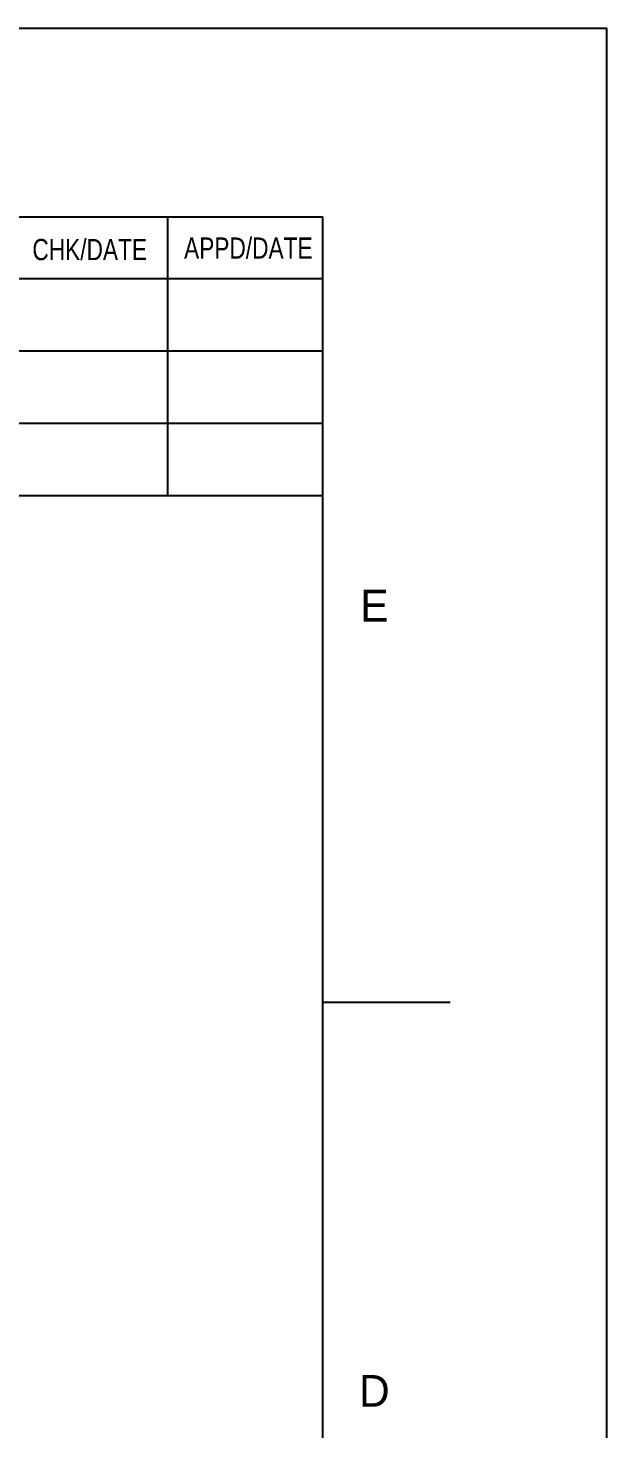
# Model space of a CAD drawing. Header units: millimetres. Extents: x 0 to 594, y 0 to 420.
# Drawn here: x 538 to 594, y 284.4 to 420 of the extents above; entities that cross this region are included whole.
import ezdxf

# ---------------------------------------------------------------- set-up
doc = ezdxf.new("R2010")
doc.units = ezdxf.units.MM
doc.header["$LTSCALE"] = 32.67
doc.layers.get('0').update_dxf_attribs({"linetype": 'CONTINUOUS'})
doc.styles.add('TEXTSTYLE_2', font='txt', dxfattribs={"width": 0.8})
doc.styles.add('TEXTSTYLE_3', font='txt')

msp = doc.modelspace()

# ---------------------------------------------------------------- linework, layer by layer
at = {"color": 7, "linetype": 'CONTINUOUS'}
for p, q in [((0, 420), (594, 420)), ((594, 0), (594, 420)), ((26.524, 401.711), (566.524, 401.711)), ((551.524, 374.711), (551.524, 401.711)), ((566.524, 21.711), (566.524, 401.711)), ((566.524, 395.711), (391.524, 395.711)), ((566.524, 388.711), (391.524, 388.711)), ((566.524, 381.711), (391.524, 381.711)), ((566.524, 374.711), (391.524, 374.711)), ((566.524, 325.711), (578.829, 325.711))]:
    msp.add_line(p, q, dxfattribs=at)

# ---------------------------------------------------------------- texts
at = {"color": 5, "linetype": 'CONTINUOUS', "char_height": 2.0509, "attachment_point": 2, "line_spacing_factor": 0.9, "style": 'TEXTSTYLE_2'}
for s, insert, width in [('CHK/DATE', (543.966, 399.583), 13.12546), ('APPD/DATE', (559.31, 399.726), 14.76614)]:
    msp.add_mtext(s, dxfattribs=dict(at, insert=insert, width=width))
at = {"color": 6, "linetype": 'CONTINUOUS', "char_height": 3.076, "width": 3.07628, "attachment_point": 2, "line_spacing_factor": 0.9, "style": 'TEXTSTYLE_3'}
for s, insert in [('E', (571.501, 365.631)), ('D', (571.501, 289.631))]:
    msp.add_mtext(s, dxfattribs=dict(at, insert=insert))

doc.saveas('drawing.dxf')
